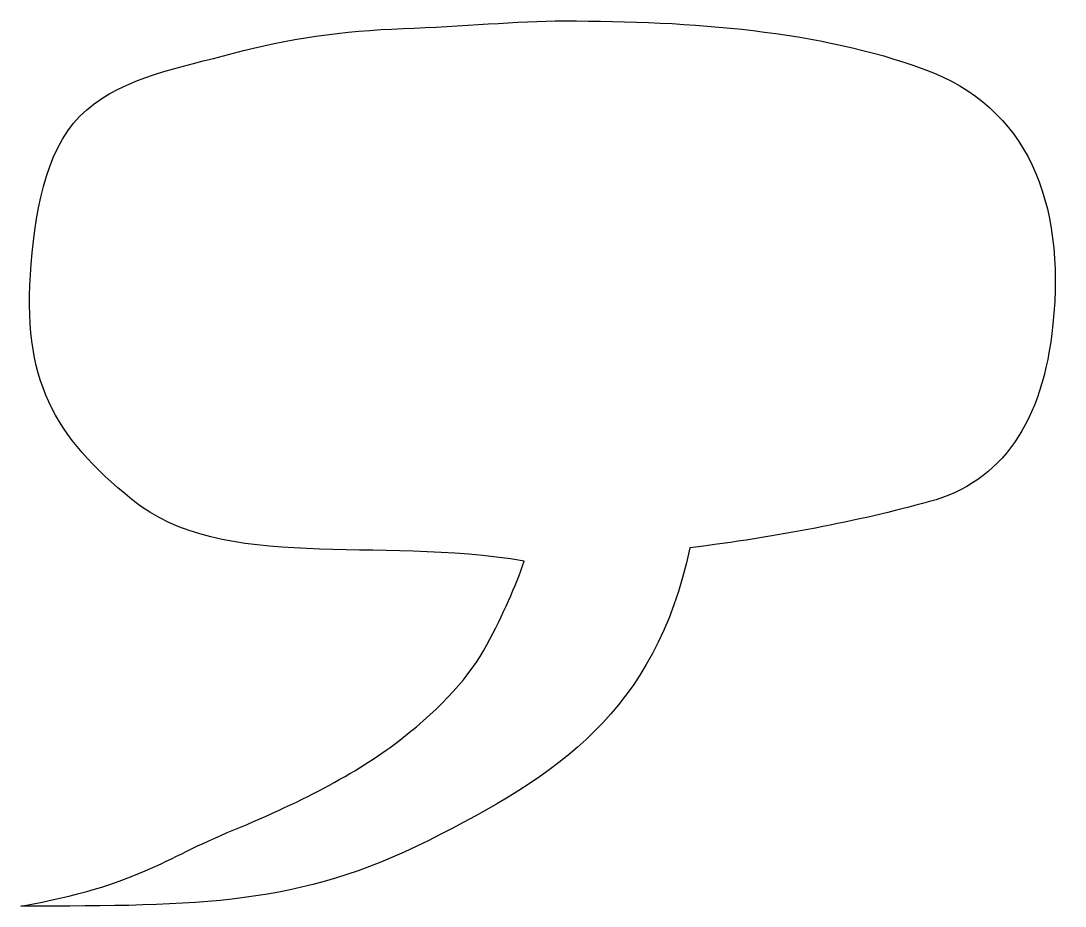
# Model space of a CAD drawing. Header units: centimetres. Extents: x -10.4 to 9.4, y -6.8 to 10.
import ezdxf

# ---------------------------------------------------------------- set-up
doc = ezdxf.new("R2010")
doc.units = ezdxf.units.CM
doc.header["$MEASUREMENT"] = 0
doc.layers.add('Camada 1', color=7, linetype='Continuous')

msp = doc.modelspace()

# ---------------------------------------------------------------- linework, layer by layer
at = {"layer": 'Camada 1'}
msp.add_open_spline([(-3.16592, 9.8625), (-4.29667, 9.82416), (-5.36855, 9.6688), (-6.38018, 9.39638), (-6.38018, 9.39638), (-7.3925, 9.12396), (-8.43634, 8.94257), (-9.1605, 8.32519), (-9.1605, 8.32519), (-9.88535, 7.70781), (-10.11808, 6.55791), (-10.20978, 5.40046), (-10.20978, 5.40046), (-10.40142, 3.19235), (-9.76811, 2.13659), (-8.30354, 0.94387), (-8.30354, 0.94387), (-6.57798, -0.46133), (-3.66285, 0.25939), (-0.87158, -0.22315), (-0.87158, -0.22315), (-1.03311, -0.69884), (-1.26856, -1.22796), (-1.57931, -1.81044), (-1.57931, -1.81044), (-1.89006, -2.39361), (-2.42669, -2.98363), (-3.18919, -3.58185), (-3.18919, -3.58185), (-3.95167, -4.18007), (-5.01397, -4.75639), (-6.37469, -5.31217), (-6.37469, -5.31217), (-7.73541, -5.86795), (-8.14541, -6.34915), (-10.40689, -6.75571), (-10.40689, -6.75571), (-6.97223, -6.75571), (-5.13972, -6.74137), (-2.69429, -5.51682), (-2.69429, -5.51682), (-0.22882, -4.28204), (1.60074, -3.07532), (2.2681, 0.02943), (2.2681, 0.02943), (3.92384, 0.23615), (5.43582, 0.52772), (6.80475, 0.90351), (6.80475, 0.90351), (8.17299, 1.2793), (8.9533, 2.39841), (9.14496, 4.26152), (9.14496, 4.26152), (9.37494, 6.58461), (8.67609, 8.37108), (6.69799, 9.09593), (6.69799, 9.09593), (4.71985, 9.82006), (2.33241, 10.0076), (-0.1125, 10.0076), (-0.1125, 10.0076), (-1.01738, 10.0076), (-2.03518, 9.90081), (-3.16592, 9.8625)], degree=3, knots=[0, 0, 0, 0, 0.05882353, 0.05882353, 0.05882353, 0.05882353, 0.11764706, 0.11764706, 0.11764706, 0.11764706, 0.17647059, 0.17647059, 0.17647059, 0.17647059, 0.23529412, 0.23529412, 0.23529412, 0.23529412, 0.29411765, 0.29411765, 0.29411765, 0.29411765, 0.35294118, 0.35294118, 0.35294118, 0.35294118, 0.41176471, 0.41176471, 0.41176471, 0.41176471, 0.47058824, 0.47058824, 0.47058824, 0.47058824, 0.52941176, 0.52941176, 0.52941176, 0.52941176, 0.58823529, 0.58823529, 0.58823529, 0.58823529, 0.64705882, 0.64705882, 0.64705882, 0.64705882, 0.70588235, 0.70588235, 0.70588235, 0.70588235, 0.76470588, 0.76470588, 0.76470588, 0.76470588, 0.82352941, 0.82352941, 0.82352941, 0.82352941, 0.88235294, 0.88235294, 0.88235294, 0.88235294, 1, 1, 1, 1], dxfattribs=at)

doc.saveas('drawing.dxf')
